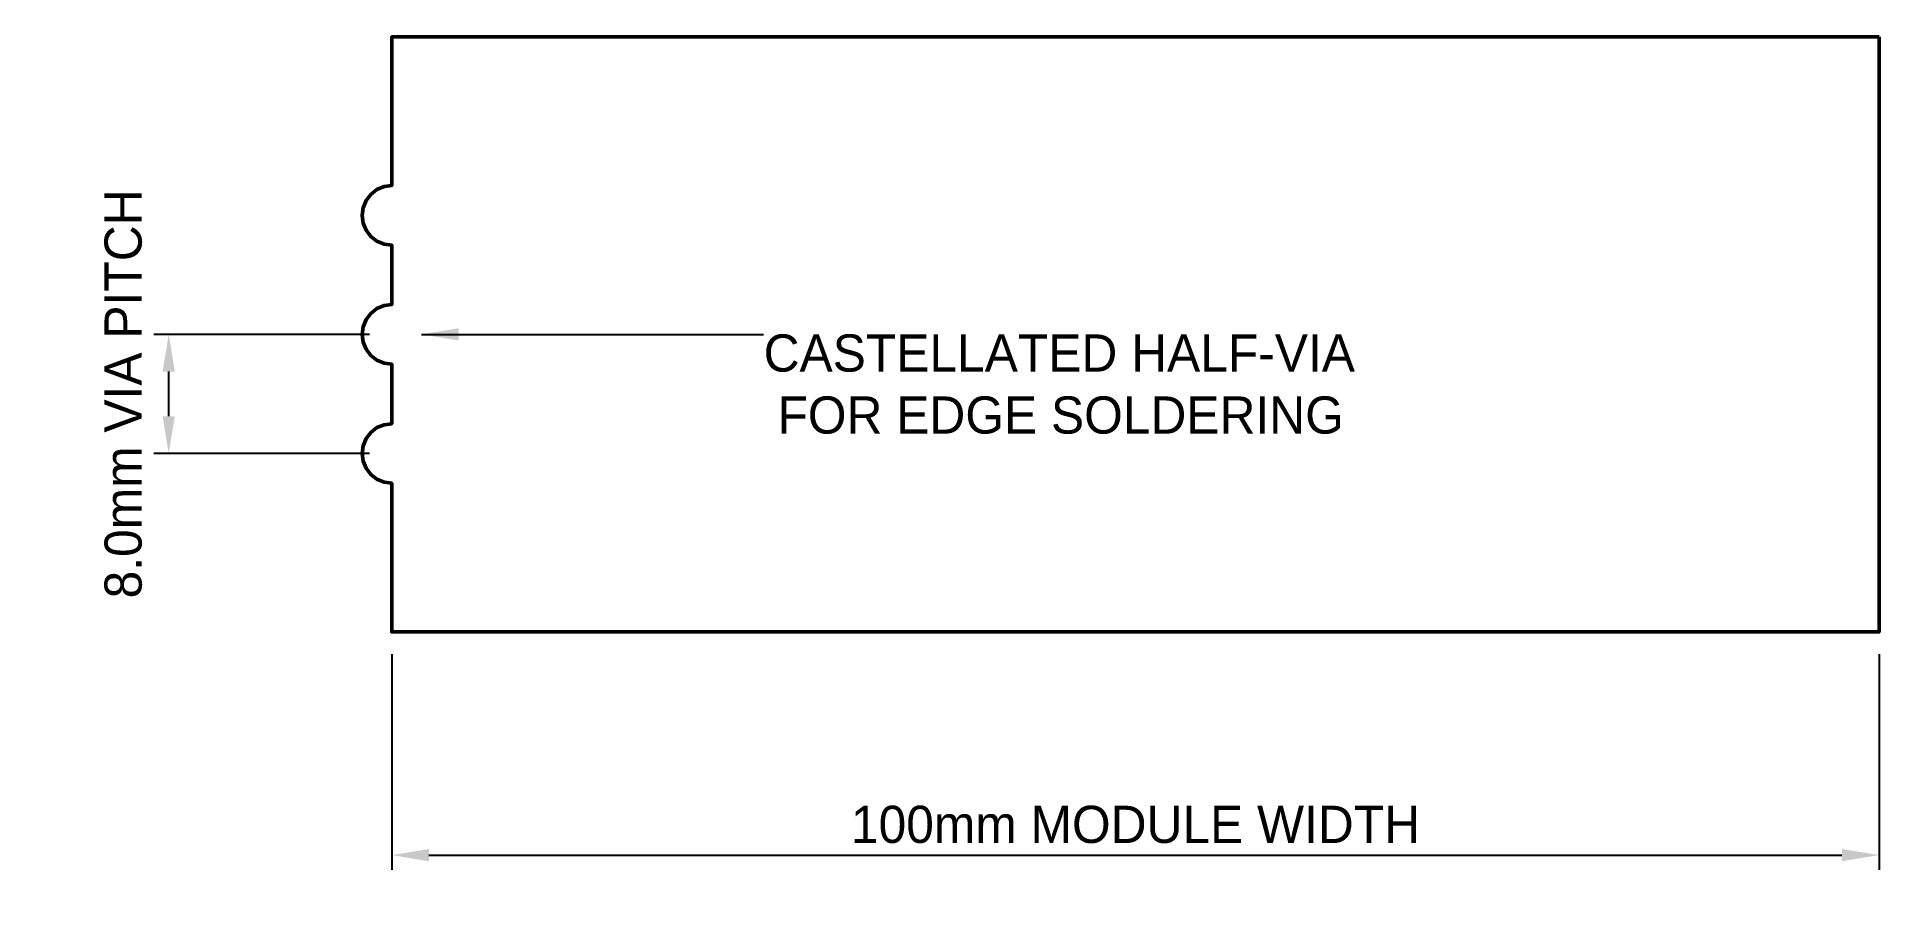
# Model space of a CAD drawing. Header units: metres. Extents: x -24 to 100, y -19 to 40.
import ezdxf

# ---------------------------------------------------------------- set-up
doc = ezdxf.new("R2010")
doc.units = ezdxf.units.M
doc.layers.add('DIMENSIONS', color=7, linetype='Continuous', lineweight=25)
doc.layers.add('GEOMETRY', color=7, linetype='Continuous', lineweight=50)
doc.dimstyles.new('ENGINEERING_STYLE', dxfattribs={"dimtxt": 2.5, "dimasz": 2.5, "dimexe": 1, "dimexo": 1.5, "dimgap": 0.8, "dimtad": 1, "dimcen": 2.5, "dimazin": 3, "dimtfac": 1, "dimtmove": 0, "dimatfit": 3, "dimtfill": 1})

msp = doc.modelspace()

# ---------------------------------------------------------------- linework, layer by layer
at = {"layer": 'GEOMETRY'}
msp.add_lwpolyline([(100, 40), (100, 0), (0, 0), (0, 10), (0, 10), (-0.518, 10.068), (-1, 10.268), (-1.414, 10.586), (-1.732, 11), (-1.932, 11.482), (-2, 12), (-1.932, 12.518), (-1.732, 13), (-1.414, 13.414), (-1, 13.732), (-0.518, 13.932), (0, 14), (0, 14), (0, 18), (0, 18), (-0.518, 18.068), (-1, 18.268), (-1.414, 18.586), (-1.732, 19), (-1.932, 19.482), (-2, 20), (-1.932, 20.518), (-1.732, 21), (-1.414, 21.414), (-1, 21.732), (-0.518, 21.932), (0, 22), (0, 22), (0, 26), (0, 26), (-0.518, 26.068), (-1, 26.268), (-1.414, 26.586), (-1.732, 27), (-1.932, 27.482), (-2, 28), (-1.932, 28.518), (-1.732, 29), (-1.414, 29.414), (-1, 29.732), (-0.518, 29.932), (0, 30), (0, 30), (0, 40)], close=True, dxfattribs=at)

# ---------------------------------------------------------------- texts
at = {"layer": 'DIMENSIONS', "insert": (25, 20), "char_height": 2.5, "attachment_point": 1}
msp.add_mtext('CASTELLATED HALF-VIA\\P FOR EDGE SOLDERING', dxfattribs=at)

# ---------------------------------------------------------------- leaders
at = {"layer": 'DIMENSIONS'}
msp.add_leader([(2, 20), (25, 20)], dimstyle='ENGINEERING_STYLE', dxfattribs=at)

# ---------------------------------------------------------------- next in the draw order: dimensions: what is measured, and where the dimension line sits
msp.add_linear_dim(base=(-15, 12), p1=(0, 12), p2=(0, 20), angle=90, text='8.0mm VIA PITCH', dimstyle='ENGINEERING_STYLE', dxfattribs=at).render()
msp.add_linear_dim(base=(0, -15), p1=(0, 0), p2=(100, 0), text='100mm MODULE WIDTH', dimstyle='ENGINEERING_STYLE', dxfattribs=at).render()

doc.saveas('drawing.dxf')
